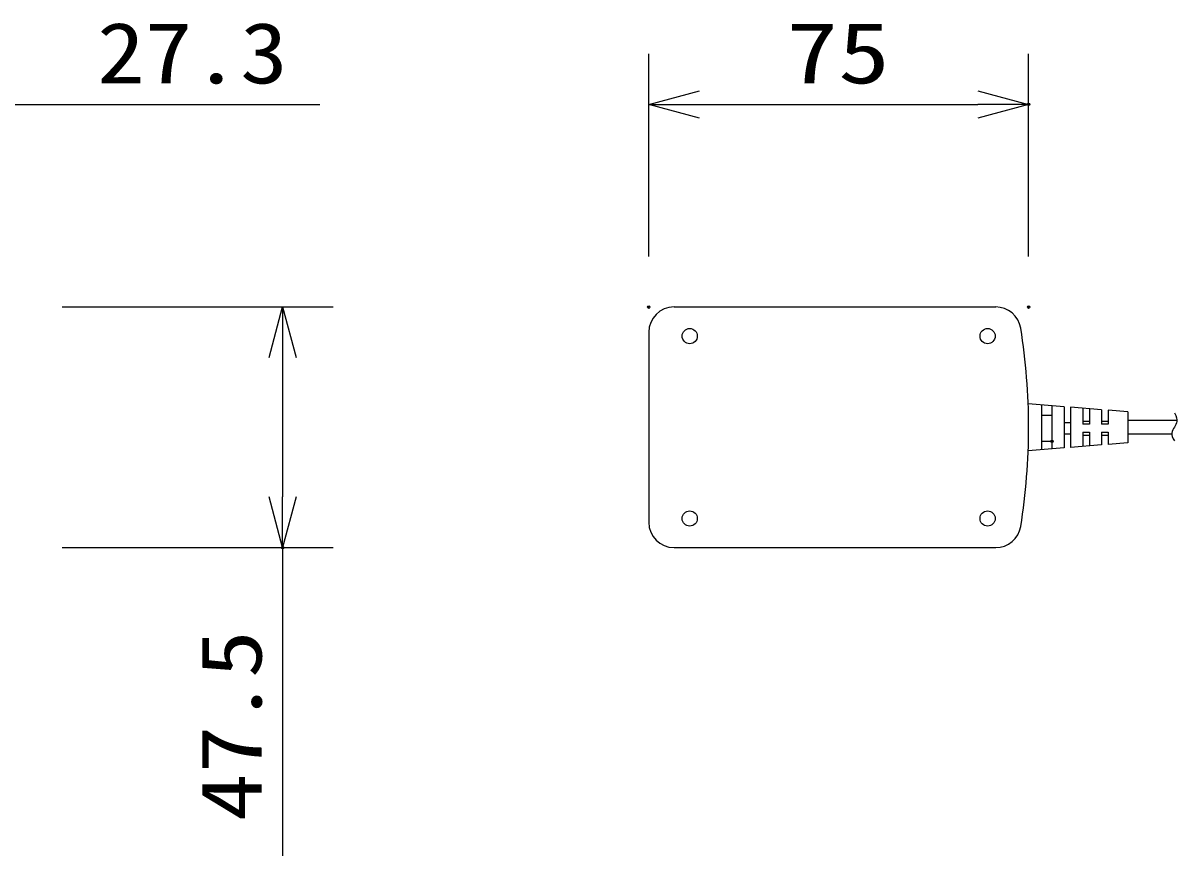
# Model space of a CAD drawing. Units: millimetres, scale not verified. Extents: x -63 to 63, y -57 to 57.
# Drawn here: x -20.13 to 25.42, y -1.6 to 31.27 of the extents above; entities that cross this region are included whole.
import ezdxf
from ezdxf.enums import TextEntityAlignment as Align

# ---------------------------------------------------------------- set-up
doc = ezdxf.new("R2010")
doc.units = ezdxf.units.MM
doc.header["$LTSCALE"] = 0.190236
doc.header["$PDMODE"] = 32
doc.header["$PDSIZE"] = 0.0951
for name, color, linetype in [('0-2_GAIKEI', 1, 'Continuous'), ('0-4_SUNPO', 3, 'Continuous'), ('0-5_Defpoints', 7, 'Continuous')]:
    doc.layers.add(name, color=color, linetype=linetype)
doc.styles.add('ＭＳ ゴシック', font='')
doc.styles.get('ＭＳ ゴシック').set_extended_font_data('MS Gothic')

# ---------------------------------------------------------------- blocks, each defined once
blk = doc.blocks.new('_OPEN30')
at = {"layer": '0-5_Defpoints'}
blk.add_line((0, 0), (-1, 0), dxfattribs=at)
blk.add_lwpolyline([(-1, 0.26795), (0, 0), (-1, -0.26795)], dxfattribs=at)

msp = doc.modelspace()

# ---------------------------------------------------------------- linework, layer by layer
at = {"layer": '0-2_GAIKEI', "color": 7}
for p, q in [((5.5667, 20.0634), (18.2667, 20.0634)), ((4.5667, 19.0634), (4.5667, 11.5633)), ((5.5667, 10.5633), (18.2667, 10.5633))]:
    msp.add_line(p, q, dxfattribs=at)
at = {"layer": '0-2_GAIKEI'}
for p, q in [((20.9662, 16.1265), (19.5492, 16.2412)), ((20.0776, 16.1985), (20.0776, 14.4282)), ((20.4858, 16.1654), (20.4858, 14.4613)), ((20.9662, 16.1265), (20.9662, 14.5002)), ((22.4444, 16.0069), (21.2249, 16.1056)), ((21.2249, 16.1056), (21.2249, 14.5211)), ((21.7053, 16.0667), (21.7053, 15.4354)), ((21.964, 16.0458), (21.964, 15.4354)), ((22.4444, 16.0069), (22.4444, 15.4354)), ((23.4792, 15.9231), (22.7031, 15.9859)), ((22.7031, 15.9859), (22.7031, 15.4354)), ((20.0776, 15.7965), (20.4858, 15.7965)), ((20.9662, 15.5039), (21.2249, 15.5039)), ((21.7053, 15.5532), (21.964, 15.5532)), ((22.4444, 15.5532), (22.7031, 15.5532)), ((23.4792, 15.9231), (23.4792, 14.7036)), ((25.4195, 15.5803), (23.4792, 15.5803)), ((25.3204, 15.8824), (25.3739, 15.7805)), ((25.3739, 15.7805), (25.4061, 15.6917)), ((25.4061, 15.6917), (25.4201, 15.6139)), ((20.9662, 15.0529), (21.2249, 15.0529)), ((21.964, 15.4354), (21.7053, 15.4354)), ((21.7053, 15.1214), (21.7053, 14.56)), ((21.7053, 15.1214), (21.964, 15.1214)), ((21.964, 15.1214), (21.964, 14.5809)), ((22.7031, 15.4354), (22.4444, 15.4354)), ((22.4444, 15.1214), (22.7031, 15.1214)), ((22.4444, 15.1214), (22.4444, 14.6198)), ((22.7031, 15.1214), (22.7031, 14.6408)), ((25.2181, 15.0464), (23.4792, 15.0464)), ((25.2188, 15.0856), (25.2175, 15.0176)), ((25.3532, 15.3723), (25.3204, 15.319)), ((25.3825, 15.4264), (25.3532, 15.3723)), ((25.4054, 15.4833), (25.3825, 15.4264)), ((20.0776, 14.7603), (20.4858, 14.7603)), ((22.4444, 14.6198), (21.2249, 14.5211)), ((21.7053, 15.0036), (21.964, 15.0036)), ((22.4444, 15.0036), (22.7031, 15.0036)), ((23.4792, 14.7036), (22.7031, 14.6408)), ((25.2175, 15.0176), (25.2326, 14.944)), ((20.9662, 14.5002), (19.5492, 14.3855))]:
    msp.add_line(p, q, dxfattribs=at)
for points in [[(25.4201, 15.6139), (25.4189, 15.5451), (25.4054, 15.4833)], [(25.2571, 15.2082), (25.2331, 15.1488), (25.2188, 15.0856)], [(25.3204, 15.319), (25.2873, 15.2647), (25.2571, 15.2082)], [(25.2326, 14.944), (25.2675, 14.864), (25.3255, 14.7767)]]:
    msp.add_lwpolyline(points, dxfattribs=at)
for centre in [(6.1867, 18.9134), (17.9467, 18.9134), (6.1867, 11.7133), (17.9467, 11.7133)]:
    msp.add_circle(centre, 0.3, dxfattribs=at)
at = {"layer": '0-2_GAIKEI', "color": 7}
for centre, radius, start, end in [((5.5667, 19.0634), 1, 90, 180), ((18.2667, 19.0634), 1, 9.14784, 90), ((-5.0209, 15.3134), 24.5875, 0, 9.14784), ((-5.0209, 15.3134), 24.5875, 350.85216, 0), ((5.5667, 11.5633), 1, 180, 270), ((18.2667, 11.5633), 1, 270, 350.85216)]:
    msp.add_arc(centre, radius, start, end, dxfattribs=at)
at = {"layer": '0-2_GAIKEI'}
msp.add_point((20.4858, 14.7603), dxfattribs=at)
at = {"layer": '0-4_SUNPO'}
for p, q in [((4.5667, 22.0554), (4.5667, 30.0554)), ((19.5667, 22.0554), (19.5667, 30.0554)), ((-20.5862, 28.0554), (-8.4195, 28.0554)), ((6.5667, 28.0554), (17.5667, 28.0554)), ((-18.5862, 20.0634), (-7.885, 20.0634)), ((-9.885, 18.0634), (-9.885, 12.5633)), ((-18.5862, 10.5633), (-7.885, 10.5633)), ((-9.885, 10.5633), (-9.885, -1.6033))]:
    msp.add_line(p, q, dxfattribs=at)
at = {"layer": '0-5_Defpoints'}
for p in [(19.5667, 28.0554), (4.5667, 20.0554), (19.5667, 20.0554), (-9.885, 10.5633)]:
    msp.add_point(p, dxfattribs=at)

# ---------------------------------------------------------------- block references
at = {"layer": '0-4_SUNPO', "xscale": 2, "yscale": 2}
for p, rotation in [((4.5667, 28.0554), 180), ((-9.885, 20.0634), 90), ((-9.885, 10.5633), 270)]:
    msp.add_blockref('_OPEN30', p, dxfattribs=dict(at, rotation=rotation))
msp.add_blockref('_OPEN30', (19.5667, 28.0554), dxfattribs=at)

# ---------------------------------------------------------------- texts
at = {"layer": '0-4_SUNPO', "style": 'ＭＳ ゴシック'}
for s, width, p in [('27.3', 1.15, (-17.2102, 28.165)), ('75', 1.25, (9.9997, 28.165))]:
    msp.add_text(s, height=2.406, dxfattribs=dict(at, width=width)).set_placement(p, align=Align.BOTTOM_LEFT)
at = {"layer": '0-4_SUNPO', "style": 'ＭＳ ゴシック', "width": 1.15}
msp.add_text('47.5', height=2.406, rotation=90, dxfattribs=at).set_placement((-9.9946, -0.2274), align=Align.BOTTOM_LEFT)

doc.saveas('drawing.dxf')
